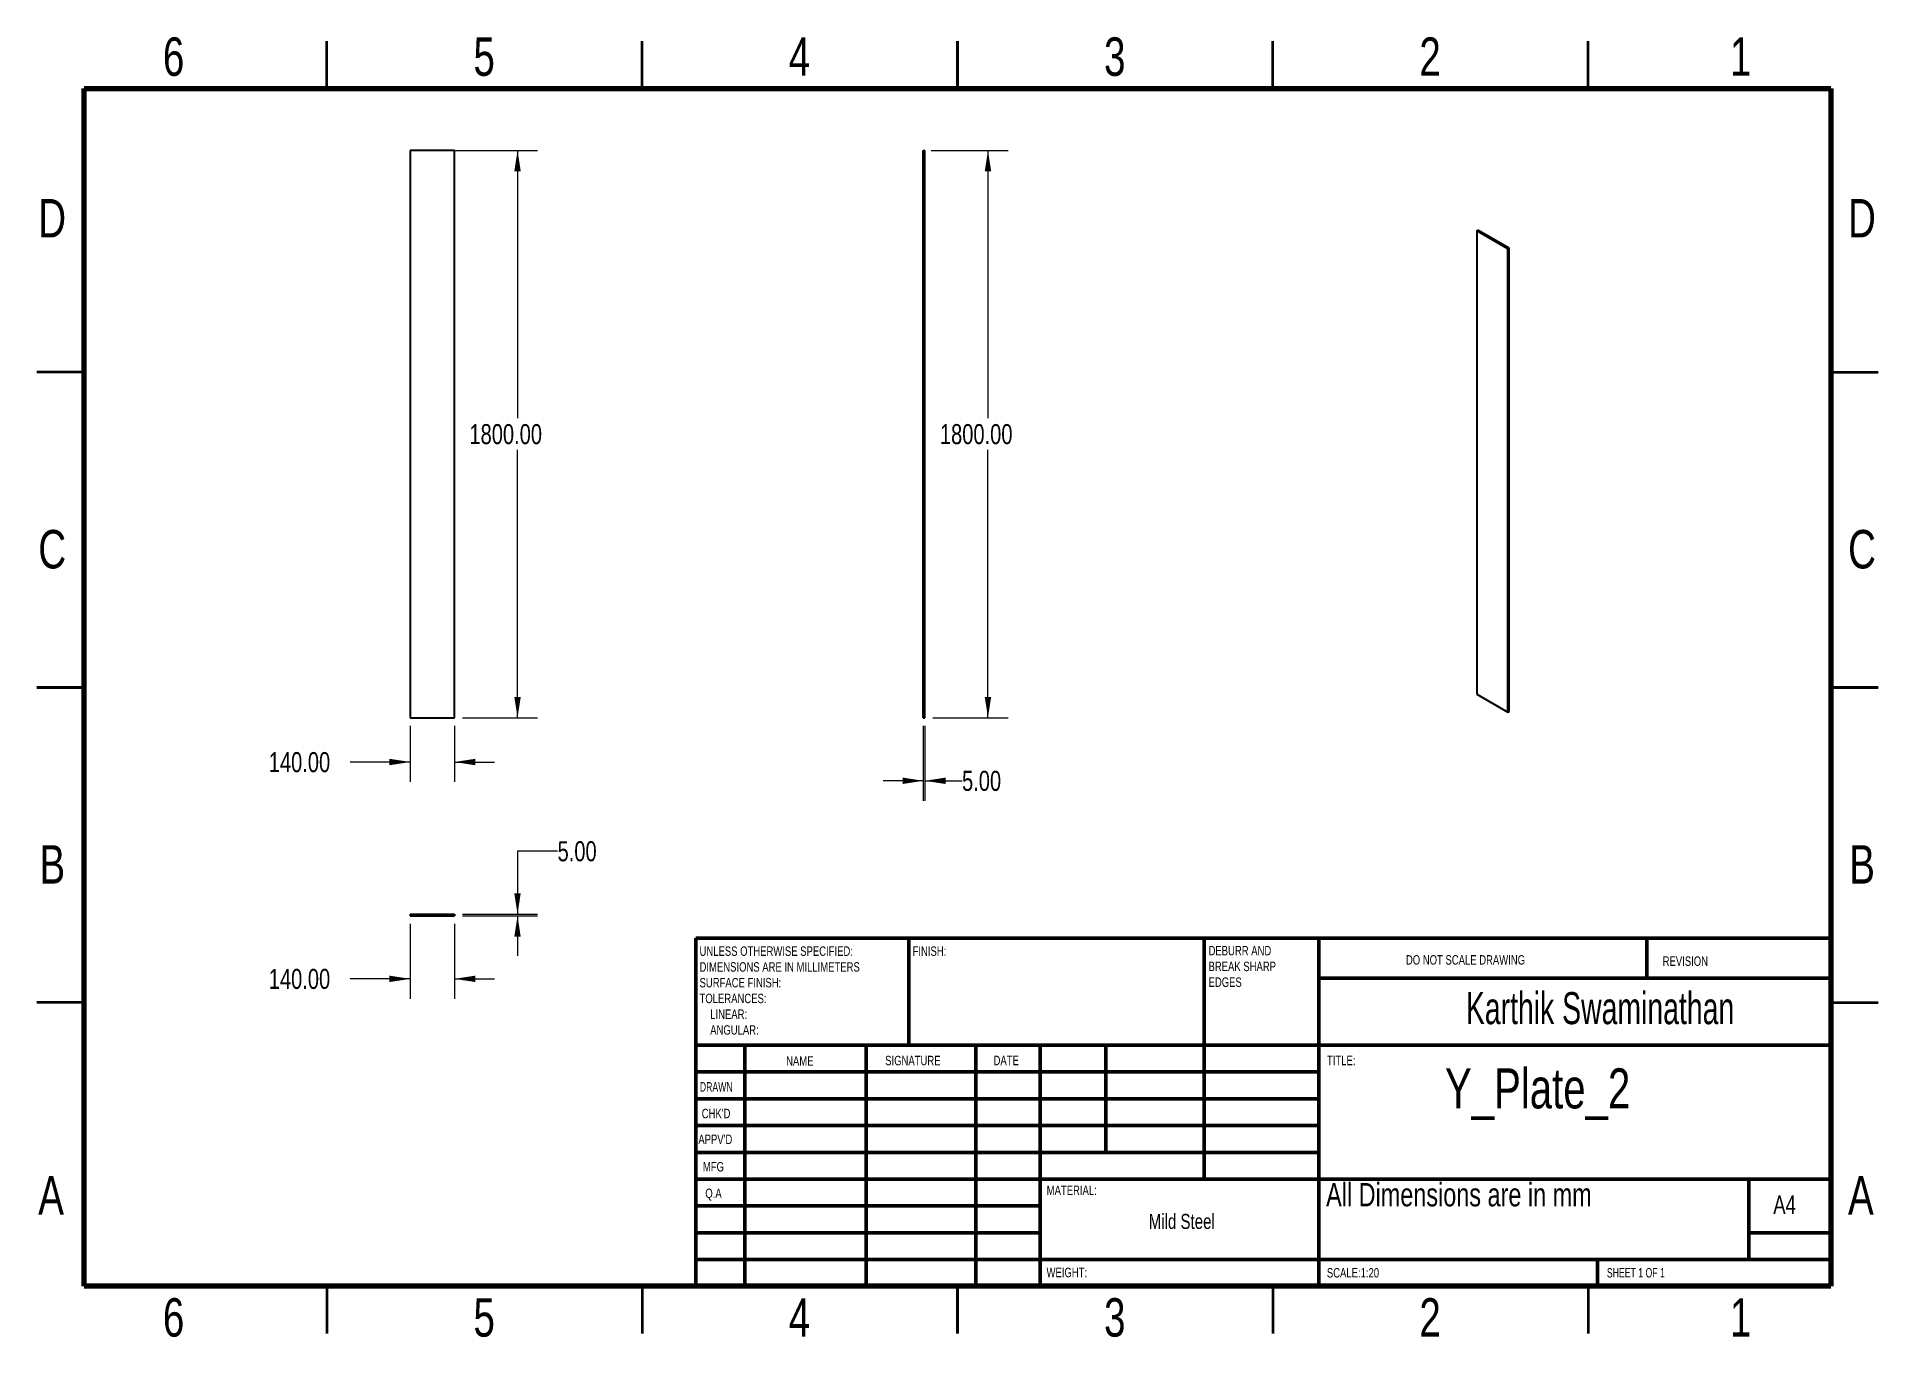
# Model space of a CAD drawing. Header units: millimetres. Extents: x 2 to 294, y 2 to 208.
import ezdxf

# ---------------------------------------------------------------- set-up
doc = ezdxf.new("R2010")
doc.units = ezdxf.units.MM
doc.styles.add('SLDTEXTSTYLE0', font='TXT', dxfattribs={"width": 0.75})
doc.styles.add('SLDTEXTSTYLE1', font='TXT', dxfattribs={"width": 0.686449})
doc.styles.add('SLDTEXTSTYLE2', font='TXT', dxfattribs={"width": 0.6875})
doc.styles.add('SLDTEXTSTYLE3', font='TXT', dxfattribs={"width": 0.663})
doc.dimstyles.new('SLDDIMSTYLE0', dxfattribs={"dimtxt": 3.175, "dimasz": 3.302, "dimexe": 0, "dimexo": 0.0625, "dimgap": 0.79375, "dimtad": 0, "dimtih": 1, "dimtoh": 1, "dimlfac": 20, "dimrnd": 1e-09, "dimzin": 4, "dimdsep": 46, "dimtxsty": 'SLDTEXTSTYLE0', "dimsah": 1, "dimcen": 0.09, "dimadec": 0, "dimazin": 1, "dimtfac": 1, "dimtmove": 0, "dimatfit": 0, "dimfxl": 0, "dimfrac": 2, "dimtolj": 1, "dimtzin": 12, "dimarcsym": 0})
doc.dimstyles.new('SLDDIMSTYLE1', dxfattribs={"dimtxt": 3.175, "dimasz": 3.302, "dimexe": 0, "dimexo": 0.0625, "dimgap": 0.79375, "dimtad": 0, "dimtih": 1, "dimtoh": 1, "dimlfac": 20, "dimrnd": 1e-09, "dimzin": 4, "dimdsep": 46, "dimtxsty": 'SLDTEXTSTYLE0', "dimsah": 1, "dimcen": 0.09, "dimadec": 0, "dimazin": 1, "dimtfac": 1, "dimtofl": 0, "dimtmove": 0, "dimatfit": 3, "dimfxl": 0, "dimfrac": 2, "dimtolj": 1, "dimtzin": 12, "dimarcsym": 0})

# ---------------------------------------------------------------- blocks, each defined once
blk = doc.blocks.new('SW_NOTE_0')
at = {"color": 0, "linetype": 'Continuous', "lineweight": 0, "char_height": 1.5, "attachment_point": 1, "style": 'SLDTEXTSTYLE0'}
for s, insert in [('UNLESS OTHERWISE SPECIFIED:', (0, 1.93)), ('DIMENSIONS ARE IN MILLIMETERS', (0, -0.57)), ('TOLERANCES:', (0, -5.57)), ('SURFACE FINISH:', (0, -3.07)), ('LINEAR:', (1.69, -8.07)), ('ANGULAR:', (1.69, -10.57))]:
    blk.add_mtext(s, dxfattribs=dict(at, insert=insert))
blk = doc.blocks.new('SW_NOTE_0_1')
at = {"color": 0, "linetype": 'Continuous', "lineweight": 0, "char_height": 1.5, "attachment_point": 1, "style": 'SLDTEXTSTYLE0'}
for s, insert in [('DEBURR AND', (0, 1.93)), ('BREAK SHARP', (0, -0.57)), ('EDGES', (0, -3.07))]:
    blk.add_mtext(s, dxfattribs=dict(at, insert=insert))
blk = doc.blocks.new('_D')
at = {"color": 7, "linetype": 'Continuous', "lineweight": 0}
for p, q in [((61.73, 98.92), (61.73, 90)), ((68.73, 98.92), (68.73, 90)), ((61.73, 93.17), (52.18, 93.17)), ((68.73, 93.17), (75.08, 93.17))]:
    blk.add_line(p, q, dxfattribs=at)
at = {"color": 7, "linetype": 'Continuous', "lineweight": 18}
for points in [[(61.73, 93.17), (58.42, 93.68), (58.42, 92.66)], [(68.73, 93.17), (72.03, 92.66), (72.03, 93.68)]]:
    blk.add_solid(points, dxfattribs=at)
at = {"color": 7, "linetype": 'Continuous', "lineweight": 18, "insert": (39.28, 94.74), "char_height": 3.175, "attachment_point": 1, "style": 'SLDTEXTSTYLE0'}
blk.add_mtext('140.00', dxfattribs=at)
blk = doc.blocks.new('_D_1')
at = {"color": 7, "linetype": 'Continuous', "lineweight": 0}
for p, q in [((63, 190.19), (81.9, 190.19)), ((78.73, 190.19), (78.73, 147.71)), ((78.73, 100.19), (78.73, 142.67)), ((70, 100.19), (81.9, 100.19))]:
    blk.add_line(p, q, dxfattribs=at)
at = {"color": 7, "linetype": 'Continuous', "lineweight": 18}
for points in [[(78.73, 190.19), (78.22, 186.89), (79.24, 186.89)], [(78.73, 100.19), (79.24, 103.49), (78.22, 103.49)]]:
    blk.add_solid(points, dxfattribs=at)
at = {"color": 7, "linetype": 'Continuous', "lineweight": 18, "insert": (71.1, 146.77), "char_height": 3.175, "attachment_point": 1, "style": 'SLDTEXTSTYLE0'}
blk.add_mtext('1800.00', dxfattribs=at)
blk = doc.blocks.new('_D_2')
at = {"color": 7, "linetype": 'Continuous', "lineweight": 0}
for p, q in [((61.73, 67.5), (61.73, 55.6)), ((68.73, 67.5), (68.73, 55.6)), ((61.73, 58.77), (52.18, 58.77)), ((68.73, 58.77), (75.08, 58.77))]:
    blk.add_line(p, q, dxfattribs=at)
at = {"color": 7, "linetype": 'Continuous', "lineweight": 18}
for points in [[(61.73, 58.77), (58.42, 59.28), (58.42, 58.27)], [(68.73, 58.77), (72.03, 58.27), (72.03, 59.28)]]:
    blk.add_solid(points, dxfattribs=at)
at = {"color": 7, "linetype": 'Continuous', "lineweight": 18, "insert": (39.28, 60.35), "char_height": 3.175, "attachment_point": 1, "style": 'SLDTEXTSTYLE0'}
blk.add_mtext('140.00', dxfattribs=at)
blk = doc.blocks.new('_D_3')
at = {"color": 7, "linetype": 'Continuous', "lineweight": 0}
for p, q in [((85.08, 79.02), (78.73, 79.02)), ((78.73, 79.02), (78.73, 69.02)), ((70, 69.02), (81.9, 69.02)), ((70, 68.77), (81.9, 68.77)), ((78.73, 68.77), (78.73, 62.42))]:
    blk.add_line(p, q, dxfattribs=at)
at = {"color": 7, "linetype": 'Continuous', "lineweight": 18}
for points in [[(78.73, 69.02), (79.23, 72.33), (78.22, 72.33)], [(78.73, 68.77), (78.22, 65.47), (79.23, 65.47)]]:
    blk.add_solid(points, dxfattribs=at)
at = {"color": 7, "linetype": 'Continuous', "lineweight": 18, "insert": (85.08, 80.6), "char_height": 3.175, "attachment_point": 1, "style": 'SLDTEXTSTYLE0'}
blk.add_mtext('5.00', dxfattribs=at)
blk = doc.blocks.new('_D_4')
at = {"color": 7, "linetype": 'Continuous', "lineweight": 0}
for p, q in [((143.08, 98.92), (143.08, 87.02)), ((143.33, 98.92), (143.33, 87.02)), ((143.08, 90.19), (136.73, 90.19)), ((143.33, 90.19), (149.22, 90.19))]:
    blk.add_line(p, q, dxfattribs=at)
at = {"color": 7, "linetype": 'Continuous', "lineweight": 18}
for points in [[(143.08, 90.19), (139.78, 90.7), (139.78, 89.68)], [(143.33, 90.19), (146.63, 89.68), (146.63, 90.7)]]:
    blk.add_solid(points, dxfattribs=at)
at = {"color": 7, "linetype": 'Continuous', "lineweight": 18, "insert": (149.22, 91.77), "char_height": 3.175, "attachment_point": 1, "style": 'SLDTEXTSTYLE0'}
blk.add_mtext('5.00', dxfattribs=at)
blk = doc.blocks.new('_D_5')
at = {"color": 7, "linetype": 'Continuous', "lineweight": 0}
for p, q in [((144.35, 190.19), (156.51, 190.19)), ((153.33, 190.19), (153.33, 147.71)), ((153.33, 100.19), (153.33, 142.67)), ((144.6, 100.19), (156.51, 100.19))]:
    blk.add_line(p, q, dxfattribs=at)
at = {"color": 7, "linetype": 'Continuous', "lineweight": 18}
for points in [[(153.33, 190.19), (152.82, 186.89), (153.84, 186.89)], [(153.33, 100.19), (153.84, 103.49), (152.82, 103.49)]]:
    blk.add_solid(points, dxfattribs=at)
at = {"color": 7, "linetype": 'Continuous', "lineweight": 18, "insert": (145.71, 146.77), "char_height": 3.175, "attachment_point": 1, "style": 'SLDTEXTSTYLE0'}
blk.add_mtext('1800.00', dxfattribs=at)

msp = doc.modelspace()

# ---------------------------------------------------------------- linework, layer by layer
at = {"color": 7, "linetype": 'Continuous', "lineweight": 35}
for p, q in [((48.5, 200), (48.5, 207.5)), ((98.5, 200), (98.5, 207.5)), ((148.5, 207.5), (148.5, 200)), ((148.5, 200), (148.5, 207.5)), ((198.5, 200), (198.5, 207.5)), ((248.5, 200), (248.5, 207.5)), ((10, 155), (2.5, 155)), ((287, 155), (294.5, 155)), ((2.5, 105), (10, 105)), ((10, 105), (2.5, 105)), ((294.5, 105), (287, 105)), ((287, 105), (294.5, 105)), ((10, 55), (2.5, 55)), ((287, 55), (294.5, 55)), ((48.5, 10), (48.5, 2.5)), ((98.5, 10), (98.5, 2.5)), ((148.5, 2.5), (148.5, 10)), ((148.5, 10), (148.5, 2.5)), ((198.5, 10), (198.5, 2.5)), ((248.5, 10), (248.5, 2.5))]:
    msp.add_line(p, q, dxfattribs=at)
at = {"color": 7, "linetype": 'Continuous', "lineweight": 70}
for p, q in [((10, 10), (10, 200)), ((10, 200), (287, 200)), ((287, 200), (287, 10)), ((287, 10), (10, 10))]:
    msp.add_line(p, q, dxfattribs=at)
at = {"color": 7, "linetype": 'Continuous', "lineweight": 25}
for p, q in [((61.72674, 190.19258), (61.72674, 100.19258)), ((68.72674, 190.19258), (61.72674, 190.19258)), ((68.72674, 100.19258), (68.72674, 190.19258)), ((143.08017, 100.19258), (143.08017, 190.19258)), ((143.08017, 190.19258), (143.33017, 190.19258)), ((143.33017, 100.19258), (143.33017, 190.19258)), ((230.84658, 177.43253), (231.02336, 177.53458)), ((235.79633, 174.5751), (230.84658, 177.43253)), ((230.84658, 177.43253), (230.84658, 103.94386)), ((235.9731, 174.67716), (231.02336, 177.53458)), ((235.79633, 174.5751), (235.9731, 174.67716)), ((235.79633, 101.08643), (235.79633, 174.5751)), ((235.9731, 101.18848), (235.9731, 174.67716)), ((230.84658, 103.94386), (235.79633, 101.08643)), ((61.72674, 100.19258), (68.72674, 100.19258)), ((143.08017, 100.19258), (143.33017, 100.19258)), ((235.79633, 101.08643), (235.9731, 101.18848)), ((61.72674, 69.02388), (61.72674, 68.77388)), ((61.72674, 69.02388), (68.72674, 69.02388)), ((61.72674, 68.77388), (68.72674, 68.77388)), ((68.72674, 69.02388), (68.72674, 68.77388))]:
    msp.add_line(p, q, dxfattribs=at)
at = {"color": 7, "linetype": 'Continuous', "lineweight": 50}
for p, q in [((107, 65.25), (287, 65.25)), ((107, 65.25), (107, 10)), ((140.8, 48.25), (140.8, 65.25)), ((187.6, 65.25), (187.6, 27)), ((205.8, 65.25), (205.8, 10)), ((257.8, 58.875), (257.8, 65.25)), ((287, 58.875), (205.8, 58.875)), ((287, 48.25), (107, 48.25)), ((114.8, 48.25), (114.8, 10)), ((133.99095, 48.25), (133.99095, 10)), ((151.39893, 48.25), (151.39893, 10)), ((161.6, 10), (161.6, 48.25)), ((172, 31.25), (172, 48.25)), ((205.8, 44), (107, 44)), ((205.8, 39.75), (107, 39.75)), ((205.8, 35.5), (107, 35.5)), ((205.8, 31.25), (107, 31.25)), ((161.6, 27), (107, 27)), ((161.6, 27), (287, 27)), ((274, 14.25), (274, 27)), ((161.6, 22.74993), (107, 22.74993)), ((161.6, 18.5), (107, 18.5)), ((287, 18.5), (274, 18.5)), ((107, 14.25), (287, 14.25)), ((250, 10), (250, 14.25))]:
    msp.add_line(p, q, dxfattribs=at)

# ---------------------------------------------------------------- block references
at = {"color": 7, "linetype": 'Continuous', "lineweight": 0}
for name, p in [('SW_NOTE_0', (107.59367, 61.98737)), ('SW_NOTE_0_1', (188.30922, 62.06949))]:
    msp.add_blockref(name, p, dxfattribs=at)

# ---------------------------------------------------------------- texts
for s, insert, char_height, attachment_point, style in [('6', (24.18862, 208.11369), 6.096, 2, 'SLDTEXTSTYLE0'), ('5', (73.43862, 208.11369), 6.096, 2, 'SLDTEXTSTYLE0'), ('4', (123.43862, 208.11369), 6.096, 2, 'SLDTEXTSTYLE0'), ('3', (173.43862, 208.11369), 6.096, 2, 'SLDTEXTSTYLE0'), ('2', (223.43862, 208.11369), 6.096, 2, 'SLDTEXTSTYLE0'), ('1', (272.68862, 208.11369), 6.096, 2, 'SLDTEXTSTYLE0'), ('D', (4.93015, 182.47569), 6.096, 2, 'SLDTEXTSTYLE0'), ('D', (291.93015, 182.47569), 6.096, 2, 'SLDTEXTSTYLE0'), ('C', (4.9365, 129.97569), 6.096, 2, 'SLDTEXTSTYLE0'), ('C', (291.9365, 129.97569), 6.096, 2, 'SLDTEXTSTYLE0'), ('B', (4.95343, 79.97569), 6.096, 2, 'SLDTEXTSTYLE0'), ('B', (291.95343, 79.97569), 6.096, 2, 'SLDTEXTSTYLE0'), ('FINISH:', (141.37129, 63.91927), 1.5, 1, 'SLDTEXTSTYLE0'), ('DO NOT SCALE DRAWING', (219.61464, 62.53299), 1.5, 1, 'SLDTEXTSTYLE0'), ('REVISION', (260.32758, 62.33491), 1.5, 1, 'SLDTEXTSTYLE0'), ('Karthik Swaminathan', (250.39718, 56.66856), 5.08, 2, 'SLDTEXTSTYLE3'), ('NAME', (121.32224, 46.50148), 1.5, 1, 'SLDTEXTSTYLE0'), ('SIGNATURE', (137.03359, 46.56176), 1.5, 1, 'SLDTEXTSTYLE0'), ('DATE', (154.2147, 46.57618), 1.5, 1, 'SLDTEXTSTYLE0'), ('TITLE:', (207.09016, 46.57618), 1.5, 1, 'SLDTEXTSTYLE0'), ('Y_Plate_2', (240.49622, 44.57169), 6.35, 2, 'SLDTEXTSTYLE0'), ('DRAWN', (107.64336, 42.38478), 1.5, 1, 'SLDTEXTSTYLE1'), ("CHK'D", (107.93922, 38.16185), 1.5, 1, 'SLDTEXTSTYLE0'), ("APPV'D", (107.40172, 34.06587), 1.5, 1, 'SLDTEXTSTYLE0'), ('MFG', (108.12401, 29.71578), 1.5, 1, 'SLDTEXTSTYLE0'), ('A', (4.75658, 27.47569), 6.096, 2, 'SLDTEXTSTYLE0'), ('All Dimensions are in mm', (206.953, 26.38849), 3.7041667, 1, 'SLDTEXTSTYLE0'), ('A', (291.75658, 27.47569), 6.096, 2, 'SLDTEXTSTYLE0'), ('Q.A', (108.50904, 25.50466), 1.5, 1, 'SLDTEXTSTYLE0'), ('MATERIAL:', (162.64586, 25.98606), 1.5, 1, 'SLDTEXTSTYLE0'), ('A4', (277.87116, 24.40639), 2.910417, 1, 'SLDTEXTSTYLE0'), ('Mild Steel', (184.06241, 21.48557), 2.38125, 2, 'SLDTEXTSTYLE0'), ('WEIGHT:', (162.61781, 12.94931), 1.4986, 1, 'SLDTEXTSTYLE0'), ('SCALE:1:20', (207.07397, 12.90009), 1.5, 1, 'SLDTEXTSTYLE0'), ('SHEET 1 OF 1', (251.47829, 12.90009), 1.5, 1, 'SLDTEXTSTYLE2'), ('6', (24.18862, 8.11369), 6.096, 2, 'SLDTEXTSTYLE0'), ('5', (73.43862, 8.11369), 6.096, 2, 'SLDTEXTSTYLE0'), ('4', (123.43862, 8.11369), 6.096, 2, 'SLDTEXTSTYLE0'), ('3', (173.43862, 8.11369), 6.096, 2, 'SLDTEXTSTYLE0'), ('2', (223.43862, 8.11369), 6.096, 2, 'SLDTEXTSTYLE0'), ('1', (272.68862, 8.11369), 6.096, 2, 'SLDTEXTSTYLE0')]:
    msp.add_mtext(s, dxfattribs=dict(at, insert=insert, char_height=char_height, attachment_point=attachment_point, style=style))

# ---------------------------------------------------------------- dimensions: what is measured, and where the dimension line sits
at = {"color": 7, "linetype": 'Continuous', "lineweight": 18}
for base, p1, p2, dimstyle, picture, middle in [((78.72724, 190.19258), (68.72674, 100.19258), (61.72674, 190.19258), 'SLDDIMSTYLE1', '_D_1', (78.72724, 145.19258)), ((153.33067, 190.19258), (143.33017, 100.19258), (143.08017, 190.19258), 'SLDDIMSTYLE1', '_D_5', (153.33067, 145.19258)), ((78.72674, 69.02388), (68.72674, 68.77388), (68.72674, 69.02388), 'SLDDIMSTYLE0', '_D_3', (78.72674, 79.02388))]:
    dim = msp.add_linear_dim(base=base, p1=p1, p2=p2, angle=90, dimstyle=dimstyle, dxfattribs=at)
    dim.commit()
    dim.dimension.update_dxf_attribs({"geometry": picture, "text_midpoint": middle, "dimtype": 160})
for base, p1, p2, picture, middle in [((68.72674, 93.17199), (61.72674, 100.19258), (68.72674, 100.19258), '_D', (45.72674, 93.17199)), ((143.33017, 90.19258), (143.08017, 100.19258), (143.33017, 100.19258), '_D_4', (153.33017, 90.19258)), ((68.72674, 58.77388), (61.72674, 68.77388), (68.72674, 68.77388), '_D_2', (45.72674, 58.77388))]:
    dim = msp.add_linear_dim(base=base, p1=p1, p2=p2, dimstyle='SLDDIMSTYLE0', dxfattribs=at)
    dim.commit()
    dim.dimension.update_dxf_attribs({"geometry": picture, "text_midpoint": middle, "dimtype": 160})

doc.saveas('drawing.dxf')
